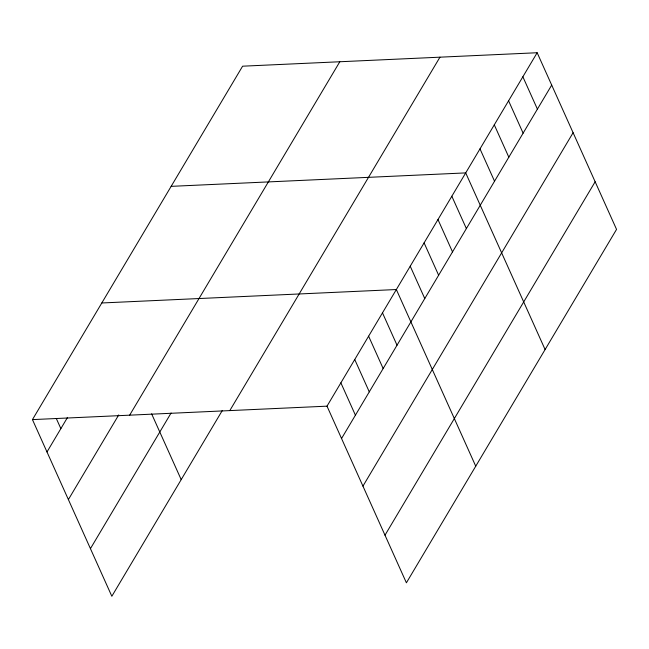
<?xml version="1.0" encoding="UTF-8"?>
<svg xmlns="http://www.w3.org/2000/svg" width="649" height="649" viewBox="0 0 649 649"><rect width="100%" height="100%" fill="white"/><g stroke="black" fill="none" stroke-linecap="round" stroke-linejoin="round"><path stroke-width="0.97" d="M222.291 410.517L111.839 596.261L32.45 419.611L242.604 66.19L537.161 52.739L616.55 229.389L406.396 582.81L327.007 406.16L537.161 52.739M46.988 451.955L67.537 417.396M68.388 499.576L118.735 414.914M129.654 415.173L339.808 61.752M90.438 548.64L171.093 413.007M229.803 410.598L439.957 57.177M341.544 438.513L551.699 85.092M362.945 486.125L573.099 132.712M384.995 535.19L595.149 181.769M171.158 186.352L465.706 172.902L545.095 349.551M101.804 302.978L396.352 289.535L475.741 466.185M32.45 419.611L327.007 406.16M522.867 76.777L537.404 109.121M508.581 100.806L523.118 133.159M494.287 124.843L508.824 157.188M480 148.872L494.538 181.217M451.834 196.233L466.371 228.578M437.97 219.557L452.507 251.901M424.097 242.88L438.635 275.233M410.225 266.204L424.762 298.556M382.488 312.859L397.026 345.203M368.616 336.182L383.153 368.535M354.743 359.514L369.281 391.858M340.871 382.837L355.409 415.182M151.623 413.835L181.193 479.627M56.293 418.467L60.86 428.632"/></g></svg>
